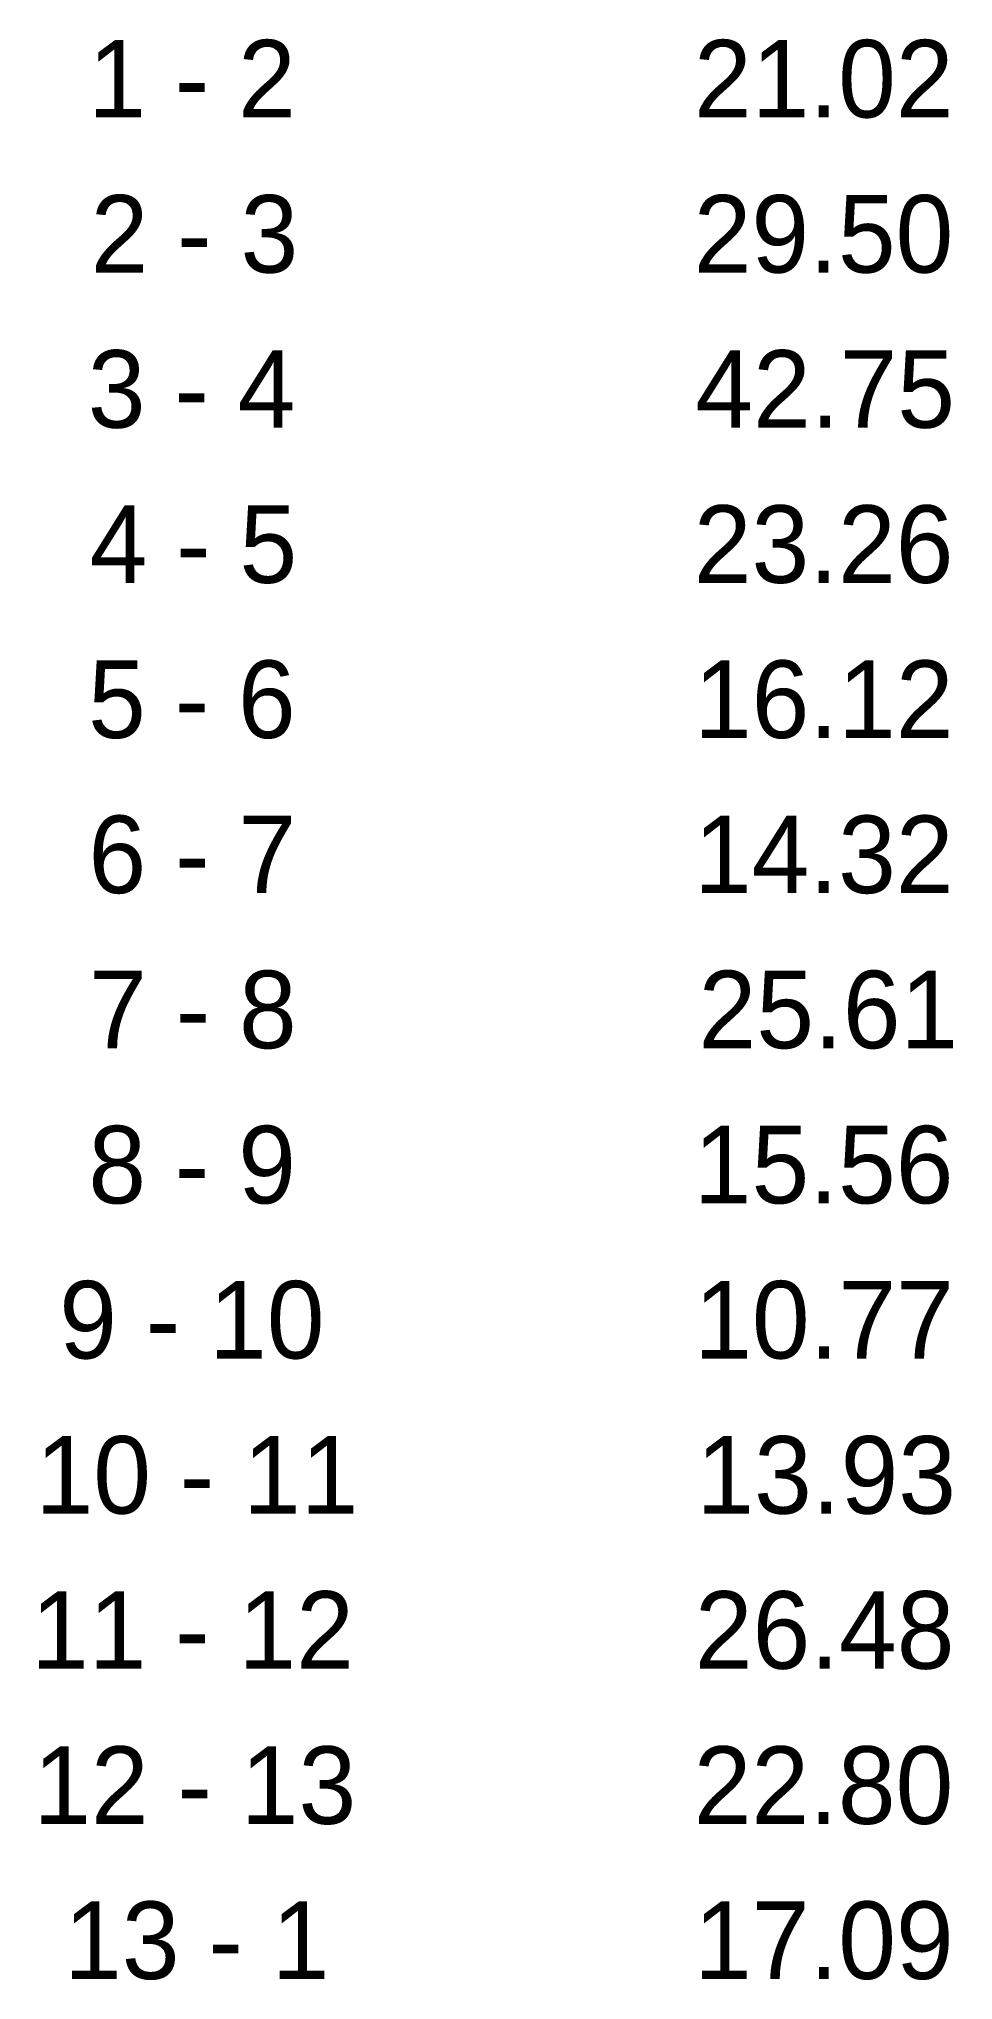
# Model space of a CAD drawing. Extents: x 531346 to 534856, y 1846865 to 1847489.
# Drawn here: x 531345.5 to 531416.3, y 1846865.1 to 1847015.3 of the extents above.
import ezdxf

# ---------------------------------------------------------------- set-up
doc = ezdxf.new("R2010")
doc.units = 0
doc.layers.add('Level 52', color=7, linetype='Continuous')

msp = doc.modelspace()

# ---------------------------------------------------------------- texts
at = {"layer": 'Level 52'}
for s, p in [('1 - 2', (531349.36, 1847009.21)), ('21.02', (531396.21, 1847009.21)), ('2 - 3', (531349.55, 1846997.21)), ('29.50', (531396.19, 1846997.21)), ('3 - 4', (531349.33, 1846985.21)), ('42.75', (531396.32, 1846985.21)), ('23.26', (531396.2, 1846973.21)), ('4 - 5', (531349.47, 1846973.21)), ('5 - 6', (531349.35, 1846961.21)), ('16.12', (531396.21, 1846961.21)), ('6 - 7', (531349.38, 1846949.21)), ('14.32', (531396.21, 1846949.21)), ('7 - 8', (531349.43, 1846937.21)), ('25.61', (531396.57, 1846937.21)), ('8 - 9', (531349.37, 1846925.21)), ('15.56', (531396.2, 1846925.21)), ('9 - 10', (531347.12, 1846913.21)), ('10.77', (531396.23, 1846913.21)), ('10 - 11', (531345.29, 1846901.21)), ('13.93', (531396.4, 1846901.21)), ('11 - 12', (531344.93, 1846889.21)), ('26.48', (531396.28, 1846889.21)), ('12 - 13', (531345.11, 1846877.21)), ('22.80', (531396.19, 1846877.21)), ('13 - 1', (531347.5, 1846865.21)), ('17.09', (531396.22, 1846865.21))]:
    msp.add_text(s, height=6, dxfattribs=at).set_placement(p)

doc.saveas('drawing.dxf')
